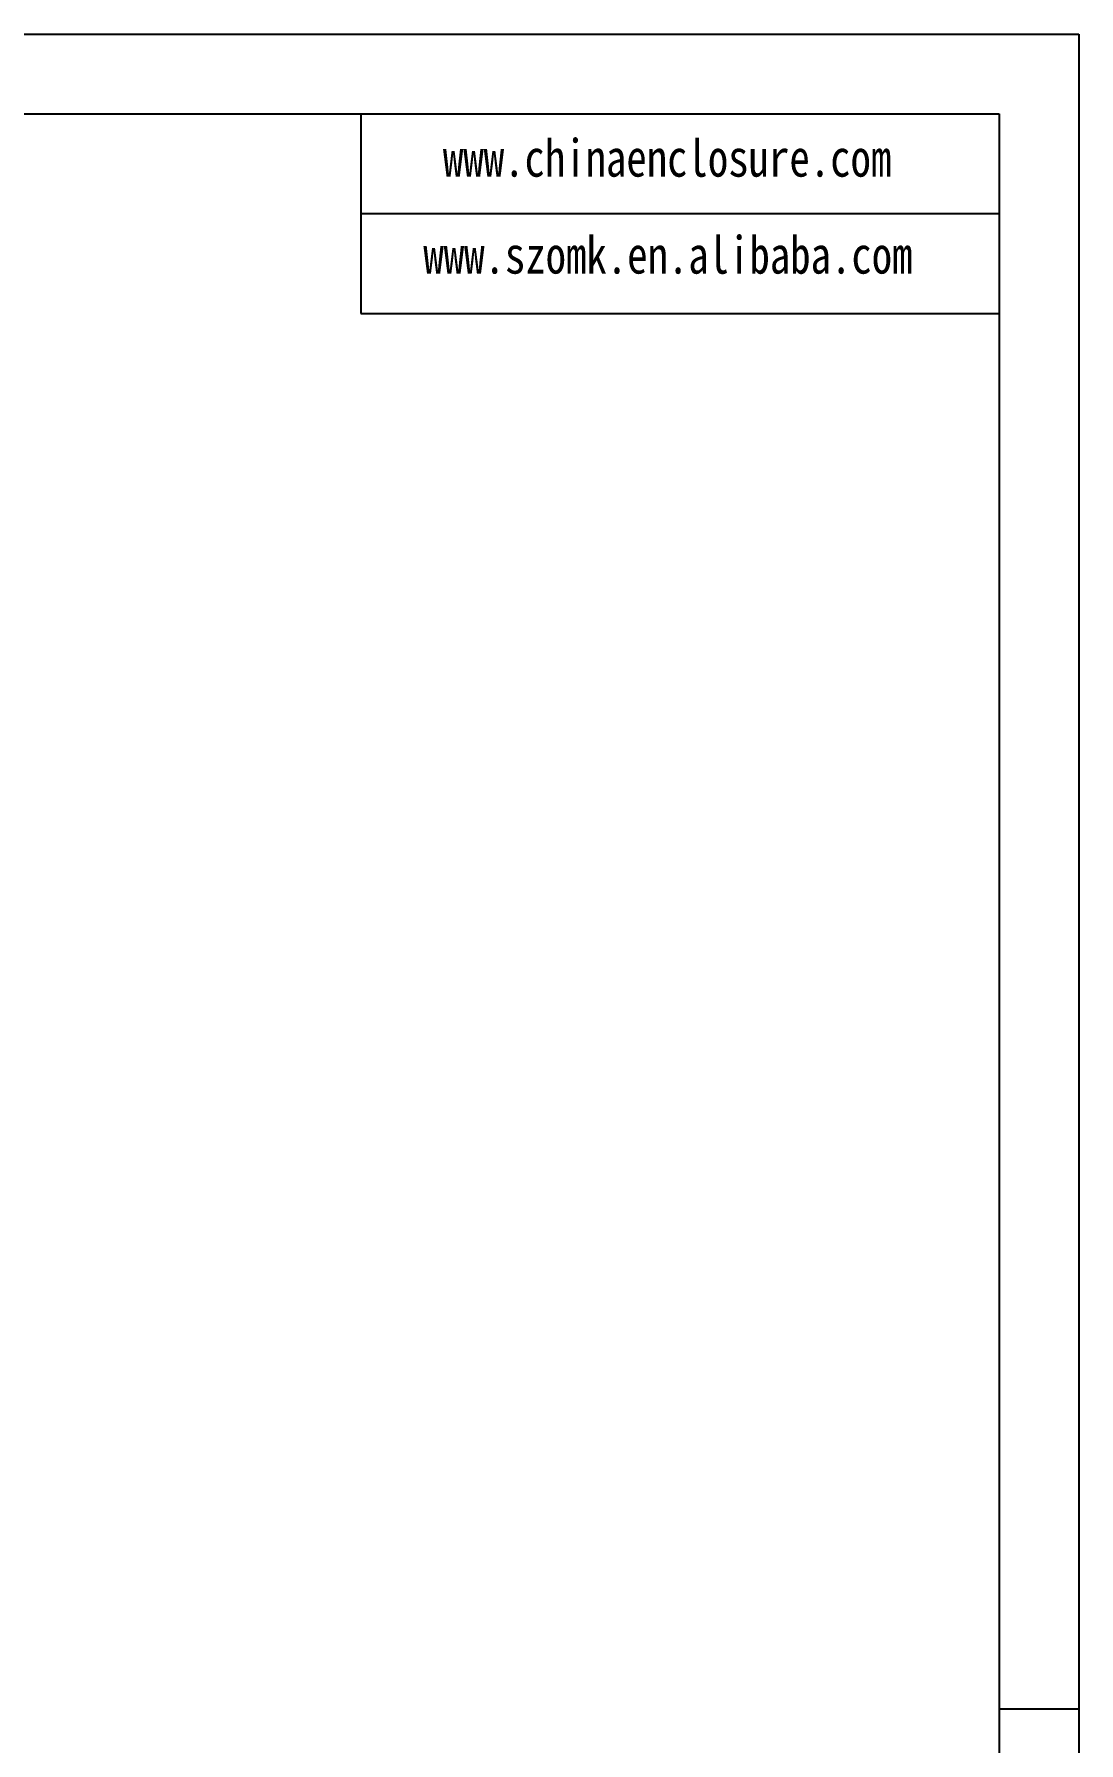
# Model space of a CAD drawing. Header units: inches. Extents: x -602 to 2189, y 557 to 1254.
# Drawn here: x 1362 to 1579.2, y 898.6 to 1253.9 of the extents above; entities that cross this region are included whole.
import ezdxf

# ---------------------------------------------------------------- set-up
doc = ezdxf.new("R2010")
doc.units = ezdxf.units.IN
doc.layers.add('文字', color=81, linetype='Continuous')
doc.styles.add('宋体', font='', dxfattribs={"width": 0.8, "height": 3.5})
doc.styles.get('宋体').set_extended_font_data('SimSun')

msp = doc.modelspace()

# ---------------------------------------------------------------- linework, layer by layer
for p, q in [((593.7771530431232, 1253.93005801038), (1579.151873043124, 1253.93005801038)), ((1579.151873043124, 1253.93005801038), (1579.151873043124, 557.2004580103801)), ((626.9547530431241, 1237.341258010381), (1562.563073043123, 1237.34125801038)), ((1429.852673043121, 1237.341258010379), (1429.852673043121, 1195.86925801038)), ((1562.563073043123, 1237.34125801038), (1562.563073043125, 573.7892580103803)), ((1429.852673043121, 1216.605258010381), (1562.563073043123, 1216.605258010381)), ((1429.852673043121, 1195.86925801038), (1562.563073043123, 1195.86925801038)), ((1579.151873043124, 905.5652580103801), (1562.563073043123, 905.5652580103801))]:
    msp.add_line(p, q)

# ---------------------------------------------------------------- texts
at = {"layer": '文字', "color": 0, "char_height": 7.785676800000005, "width": 136.7868730025613, "attachment_point": 1, "style": '宋体'}
for s, insert in [('www.chinaenclosure.com', (1446.949629068927, 1232.088923219211)), ('www.szomk.en.alibaba.com', (1442.880607960717, 1211.927176423714))]:
    msp.add_mtext(s, dxfattribs=dict(at, insert=insert))

doc.saveas('drawing.dxf')
